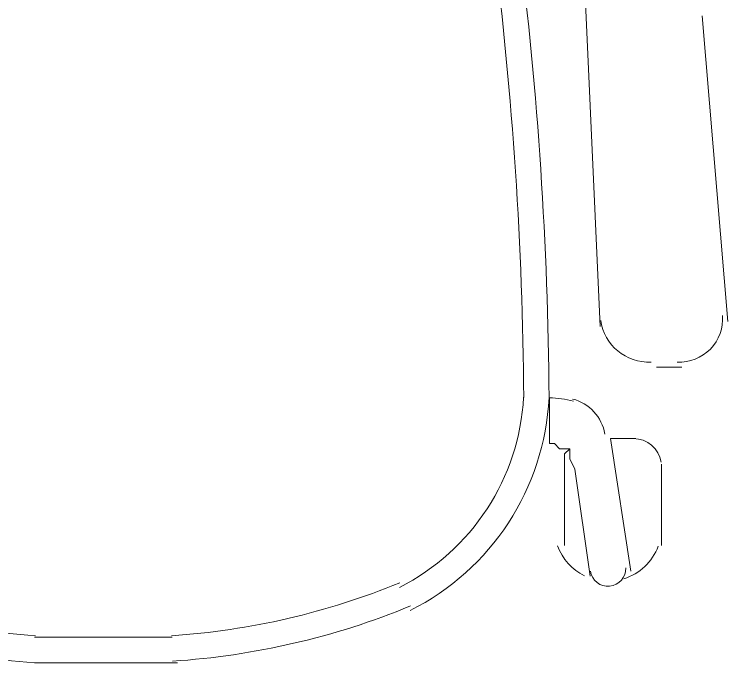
# Model space of a CAD drawing. Header units: metres. Extents: x 29 to 86.9, y -23.2 to 39.7.
# Drawn here: x 76.2539 to 76.5963, y -17.4978 to -17.1866 of the extents above; entities that cross this region are included whole.
import ezdxf

# ---------------------------------------------------------------- set-up
doc = ezdxf.new("R2010")
doc.units = ezdxf.units.M
doc.header["$LTSCALE"] = 100
doc.layers.get('0').update_dxf_attribs({"color": 254})
doc.layers.add('Arqui', color=8, linetype='Continuous', lineweight=0)

# ---------------------------------------------------------------- blocks, each defined once
blk = doc.blocks.new('A$C9582355f')
at = {"layer": 'Arqui'}
for points in [[(47.46123635297357, 5.691178912201849, 0.2703998475503567), (47.52791094142168, 5.79336478653795, 0.02960972862131234), (47.51345086675752, 6.012208862330226)], [(47.56295208516559, 6.008287856306197, 0.3865970293330691), (47.54518113276555, 5.986497511394191), (47.55251793276562, 5.827533511393995)], [(47.53956623081359, 5.791731565946066, 0.05835826122760786), (47.52806193276552, 5.793295111393945), (47.52806193276552, 5.781067111393895), (47.52806193276552, 5.771284711393946), (47.53050753276563, 5.771284711393946), (47.53295313276561, 5.768839111393845), (47.53784433276559, 5.768839111393845), (47.53784433276559, 5.763947911394098), (47.54028993276557, 5.759056711393896), (47.54762673276554, 5.707699111394049)], [(47.16678902323753, 5.693358015169906, 0.08177025660672287), (47.28105633276556, 5.666123911394152), (47.31529473276561, 5.666123911394152), (47.34953313276554, 5.666123911394152)]]:
    blk.add_lwpolyline(points, format="xyb", dxfattribs=at)
for points in [[(47.61365793276553, 5.829979111394096), (47.6014299327656, 5.976715111394242)], [(47.5794195327656, 5.807968711394096), (47.59164753276553, 5.807968711394096)], [(47.56719153276555, 5.71014471139415), (47.5574091327656, 5.773730311394047), (47.56963713276554, 5.773730311394047)], [(47.5353987327656, 5.7223727113942), (47.5353987327656, 5.763947911394098), (47.5353987327656, 5.766393511394199), (47.53784433276559, 5.768839111393845)], [(47.58186513276559, 5.761502311393997), (47.58186513276559, 5.7223727113942)], [(47.28105633276556, 5.678351911394202), (47.31529473276561, 5.678351911394202), (47.34708753276556, 5.678351911394202)]]:
    blk.add_lwpolyline(points, dxfattribs=at)
blk.add_lwpolyline([(47.45614979844555, 5.702308348681981, 0.2684717099793638), (47.51568044690958, 5.793631454761908, -0.2684717099793638)], format="xyb", close=True, dxfattribs=at)
for centre, radius, start, end in [((45.67308791648412, 5.779844426991531), 1.842746069768378, 0.4229731920603979, 7.174122096823408), ((47.59042473122059, 5.83120192156639), 0.02078760275058985, 267.1051340583402, 4.411162829362963), ((47.5757511191743, 5.833647516393739), 0.02323319527298887, 187.9596095284615, 272.6807054347183), ((47.53417597374442, 5.772507553429477), 0.02078754725592373, 9.27782772242724, 75.99248074150844), ((47.56841432978462, 5.760279499529133), 0.01345081186514426, 9.096673690693837, 89.99998730224702), ((47.55618625204926, 5.73093221937188), 0.02567868610884129, 199.8302188806916, 244.0064330640344), ((47.55618631295471, 5.73093230499444), 0.0256788065789535, 287.2430908737498, 339.8346185670883), ((47.55618633868318, 5.711367505766702), 0.008559599353048834, 188.9702854035307, 1.829095450640893), ((47.3042893286401, 6.026848855886783), 0.348496931637065, 247.6647600617863, 266.2317107062837), ((47.32385453689113, 6.026848855886783), 0.3484969316369305, 273.7682892937098, 292.3352399382137), ((47.32385441773562, 6.026849399289404), 0.3607254773861255, 273.7078761152133, 292.4066368969005)]:
    blk.add_arc(centre, radius, start, end, dxfattribs=at)

msp = doc.modelspace()

# ---------------------------------------------------------------- block references
msp.add_blockref('A$C9582355f', (28.98266172889876, -23.16396569870889))

doc.saveas('drawing.dxf')
